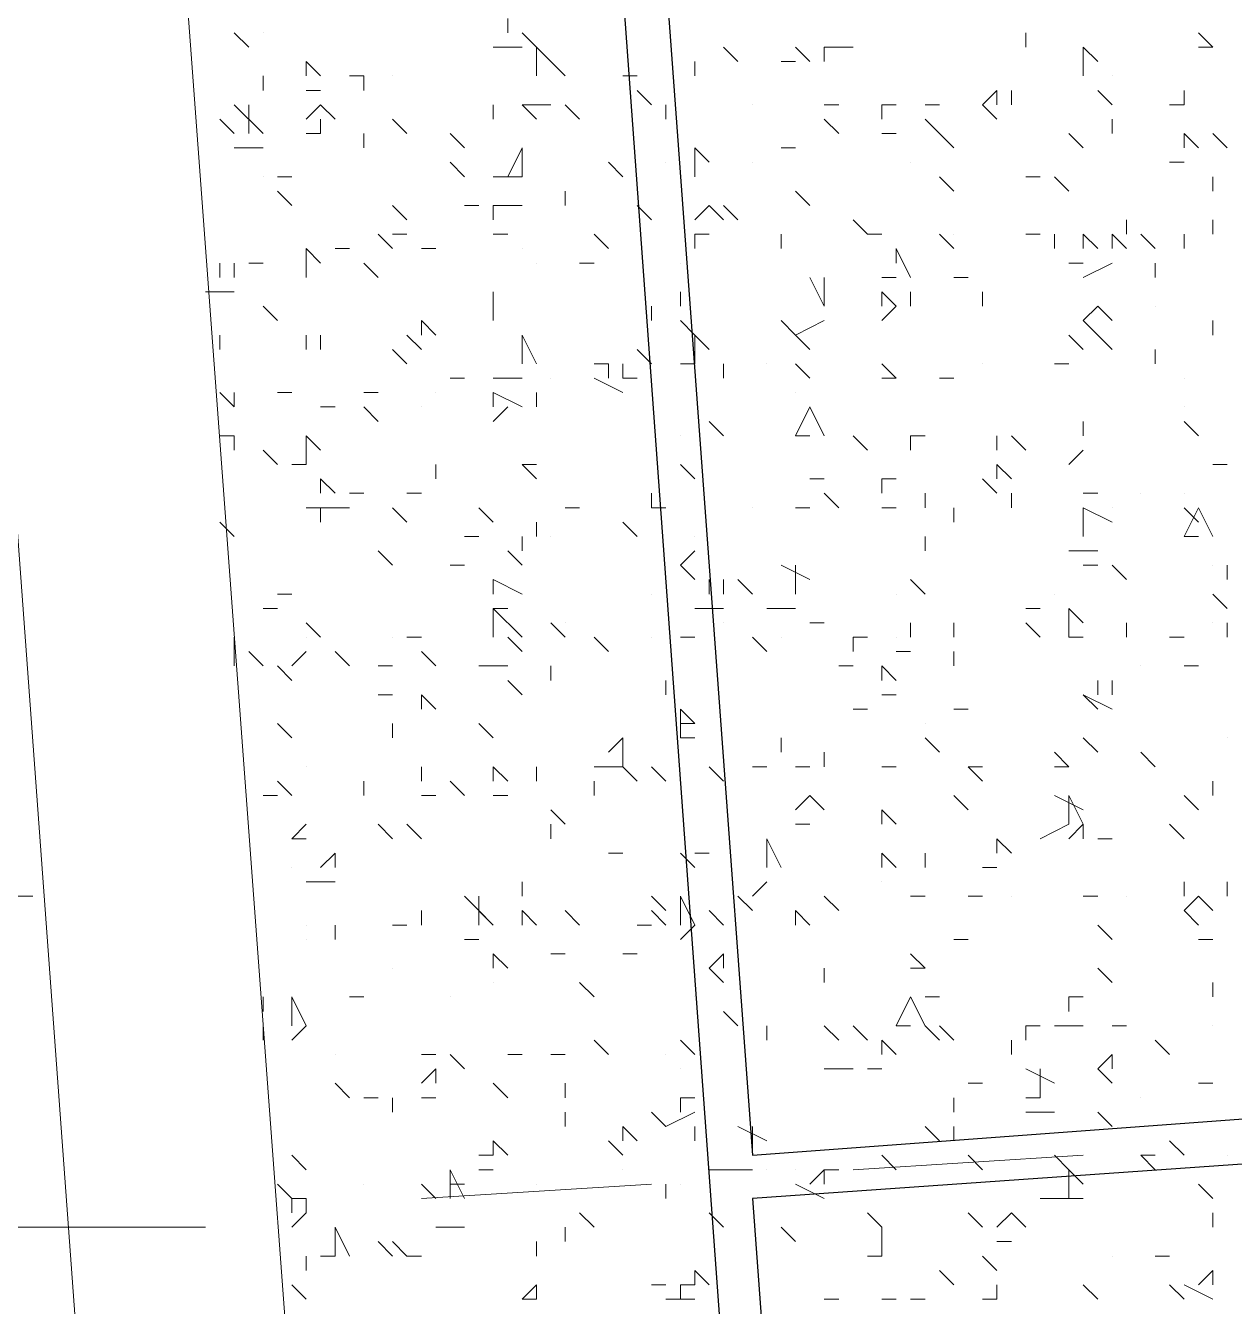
# Model space of a CAD drawing. Header units: millimetres. Extents: x 2928 to 3112, y 1220 to 1280.
# Drawn here: x 2999.6172 to 2999.8972, y 1264.389 to 1264.6856 of the extents above; entities that cross this region are included whole.
import ezdxf

# ---------------------------------------------------------------- set-up
doc = ezdxf.new("R2010")
doc.units = ezdxf.units.MM

msp = doc.modelspace()

# ---------------------------------------------------------------- linework, layer by layer
at = {"color": 7, "linetype": 'Continuous', "lineweight": 9, "true_color": 0x000007}
for points in [[(3000.55216, 1266.55398), (2999.47548, 1266.47398), (2999.77882, 1262.33726), (3000.8555, 1262.41726), (3001.93552, 1262.49726), (3001.62885, 1266.63398)], [(3000.5555, 1266.50732), (2999.52548, 1266.43065), (2999.82549, 1262.38726), (3000.85217, 1262.46392), (3001.88218, 1262.54059), (3001.58551, 1266.58065)]]:
    msp.add_lwpolyline(points, close=True, dxfattribs=at)
at = {"color": 253, "linetype": 'Continuous', "lineweight": -2, "true_color": 0x9a9a9a}
msp.add_lwpolyline([(3000.56216, 1266.40731), (2999.63548, 1266.34065), (2999.91549, 1262.49726), (3000.8455, 1262.56393), (3001.77551, 1262.63393), (3001.49218, 1266.47398)], close=True, dxfattribs=at)
for points in [[(3000.60883, 1265.78064), (3000.04549, 1265.74064), (3000.00216, 1266.35731), (2999.64548, 1266.32731), (2999.78549, 1264.42395), (3000.6855, 1264.49062)], [(3000.68883, 1264.47729), (2999.78549, 1264.41395), (2999.92549, 1262.50726), (3000.28216, 1262.53393), (3000.23883, 1263.14727), (3000.79883, 1263.18727), (3001.36218, 1263.2306), (3001.40884, 1262.61726), (3001.76551, 1262.64393), (3001.62551, 1264.55062), (3000.72217, 1264.48395)]]:
    msp.add_lwpolyline(points, dxfattribs=at)
at = {"color": 92, "linetype": 'Continuous', "lineweight": 5, "true_color": 0x00b800}
for points in [[(2999.72882, 1264.68729), (2999.72882, 1264.68396), (2999.72882, 1264.68396)], [(2999.66882, 1264.68062), (2999.66548, 1264.68396), (2999.66548, 1264.68396)], [(2999.73549, 1264.68062), (2999.73215, 1264.68396), (2999.73215, 1264.68396)], [(2999.84882, 1264.68062), (2999.84882, 1264.68396), (2999.84882, 1264.68396)], [(2999.89215, 1264.68062), (2999.88882, 1264.68396), (2999.88882, 1264.68396)], [(2999.72548, 1264.68062), (2999.73215, 1264.68062), (2999.73215, 1264.68062)], [(2999.73549, 1264.68062), (2999.74215, 1264.67396), (2999.74215, 1264.67396)], [(2999.73549, 1264.68062), (2999.73549, 1264.67396), (2999.73549, 1264.67396)], [(2999.78215, 1264.67729), (2999.77882, 1264.68062), (2999.77882, 1264.68062)], [(2999.79549, 1264.68062), (2999.79882, 1264.67729), (2999.79882, 1264.67729)], [(2999.79882, 1264.67729), (2999.79549, 1264.68062), (2999.79549, 1264.68062)], [(2999.80215, 1264.68062), (2999.80882, 1264.68062), (2999.80882, 1264.68062)], [(2999.80215, 1264.67729), (2999.80215, 1264.68062), (2999.80215, 1264.68062)], [(2999.86215, 1264.68062), (2999.86549, 1264.67729), (2999.86549, 1264.67729)], [(2999.86215, 1264.68062), (2999.86215, 1264.67396), (2999.86215, 1264.67396)], [(2999.89215, 1264.68062), (2999.88882, 1264.68062), (2999.88882, 1264.68062)], [(2999.68215, 1264.67729), (2999.68548, 1264.67396), (2999.68548, 1264.67396)], [(2999.68215, 1264.67729), (2999.68215, 1264.67396), (2999.68215, 1264.67396)], [(2999.77215, 1264.67396), (2999.77215, 1264.67729), (2999.77215, 1264.67729)], [(2999.79215, 1264.67729), (2999.79549, 1264.67729), (2999.79549, 1264.67729)], [(2999.67215, 1264.67062), (2999.67215, 1264.67396), (2999.67215, 1264.67396)], [(2999.69548, 1264.67396), (2999.69215, 1264.67396), (2999.69215, 1264.67396)], [(2999.69548, 1264.67062), (2999.69548, 1264.67396), (2999.69548, 1264.67396)], [(2999.75882, 1264.67396), (2999.75549, 1264.67396), (2999.75549, 1264.67396)], [(2999.68215, 1264.67062), (2999.68548, 1264.67062), (2999.68548, 1264.67062)], [(2999.76215, 1264.66729), (2999.75882, 1264.67062), (2999.75882, 1264.67062)], [(2999.84215, 1264.67062), (2999.83882, 1264.66729), (2999.83882, 1264.66729)], [(2999.84215, 1264.67062), (2999.84215, 1264.66729), (2999.84215, 1264.66729)], [(2999.84549, 1264.66729), (2999.84549, 1264.67062), (2999.84549, 1264.67062)], [(2999.86882, 1264.66729), (2999.86549, 1264.67062), (2999.86549, 1264.67062)], [(2999.88549, 1264.66729), (2999.88549, 1264.67062), (2999.88549, 1264.67062)], [(2999.66548, 1264.66729), (2999.67215, 1264.66062), (2999.67215, 1264.66062)], [(2999.66882, 1264.66729), (2999.66882, 1264.66062), (2999.66882, 1264.66062)], [(2999.68548, 1264.66729), (2999.68215, 1264.66396), (2999.68215, 1264.66396)], [(2999.68548, 1264.66729), (2999.68882, 1264.66396), (2999.68882, 1264.66396)], [(2999.72548, 1264.66396), (2999.72548, 1264.66729), (2999.72548, 1264.66729)], [(2999.73215, 1264.66729), (2999.73882, 1264.66729), (2999.73882, 1264.66729)], [(2999.73549, 1264.66396), (2999.73215, 1264.66729), (2999.73215, 1264.66729)], [(2999.74549, 1264.66396), (2999.74215, 1264.66729), (2999.74215, 1264.66729)], [(2999.76549, 1264.66396), (2999.76549, 1264.66729), (2999.76549, 1264.66729)], [(2999.80549, 1264.66729), (2999.80215, 1264.66729), (2999.80215, 1264.66729)], [(2999.81549, 1264.66729), (2999.81882, 1264.66729), (2999.81882, 1264.66729)], [(2999.81549, 1264.66729), (2999.81549, 1264.66396), (2999.81549, 1264.66396)], [(2999.82882, 1264.66729), (2999.82549, 1264.66729), (2999.82549, 1264.66729)], [(2999.83882, 1264.66729), (2999.84215, 1264.66396), (2999.84215, 1264.66396)], [(2999.88549, 1264.66729), (2999.88215, 1264.66729), (2999.88215, 1264.66729)], [(2999.66548, 1264.66062), (2999.66215, 1264.66396), (2999.66215, 1264.66396)], [(2999.68548, 1264.66062), (2999.68548, 1264.66396), (2999.68548, 1264.66396)], [(2999.70548, 1264.66062), (2999.70215, 1264.66396), (2999.70215, 1264.66396)], [(2999.80549, 1264.66062), (2999.80215, 1264.66396), (2999.80215, 1264.66396)], [(2999.82882, 1264.66062), (2999.82549, 1264.66396), (2999.82549, 1264.66396)], [(2999.86882, 1264.66062), (2999.86882, 1264.66396), (2999.86882, 1264.66396)], [(2999.68215, 1264.66062), (2999.68548, 1264.66062), (2999.68548, 1264.66062)], [(2999.69548, 1264.65729), (2999.69548, 1264.66062), (2999.69548, 1264.66062)], [(2999.71882, 1264.65729), (2999.71548, 1264.66062), (2999.71548, 1264.66062)], [(2999.81549, 1264.66062), (2999.81882, 1264.66062), (2999.81882, 1264.66062)], [(2999.83215, 1264.65729), (2999.82882, 1264.66062), (2999.82882, 1264.66062)], [(2999.86215, 1264.65729), (2999.85882, 1264.66062), (2999.85882, 1264.66062)], [(2999.88549, 1264.66062), (2999.88882, 1264.65729), (2999.88882, 1264.65729)], [(2999.88549, 1264.66062), (2999.88549, 1264.65729), (2999.88549, 1264.65729)], [(2999.89549, 1264.65729), (2999.89215, 1264.66062), (2999.89215, 1264.66062)], [(2999.66548, 1264.65729), (2999.67215, 1264.65729), (2999.67215, 1264.65729)], [(2999.73215, 1264.65729), (2999.72882, 1264.65062), (2999.72882, 1264.65062)], [(2999.73215, 1264.65729), (2999.73215, 1264.65062), (2999.73215, 1264.65062)], [(2999.77215, 1264.65729), (2999.77549, 1264.65396), (2999.77549, 1264.65396)], [(2999.77215, 1264.65729), (2999.77215, 1264.65062), (2999.77215, 1264.65062)], [(2999.79549, 1264.65729), (2999.79215, 1264.65729), (2999.79215, 1264.65729)], [(2999.71882, 1264.65062), (2999.71548, 1264.65396), (2999.71548, 1264.65396)], [(2999.75549, 1264.65062), (2999.75215, 1264.65396), (2999.75215, 1264.65396)], [(2999.88215, 1264.65396), (2999.88549, 1264.65396), (2999.88549, 1264.65396)], [(2999.67882, 1264.65062), (2999.67548, 1264.65062), (2999.67548, 1264.65062)], [(2999.72548, 1264.65062), (2999.73215, 1264.65062), (2999.73215, 1264.65062)], [(2999.83215, 1264.64729), (2999.82882, 1264.65062), (2999.82882, 1264.65062)], [(2999.85215, 1264.65062), (2999.84882, 1264.65062), (2999.84882, 1264.65062)], [(2999.85882, 1264.64729), (2999.85549, 1264.65062), (2999.85549, 1264.65062)], [(2999.89215, 1264.64729), (2999.89215, 1264.65062), (2999.89215, 1264.65062)], [(2999.67882, 1264.64396), (2999.67548, 1264.64729), (2999.67548, 1264.64729)], [(2999.74215, 1264.64396), (2999.74215, 1264.64729), (2999.74215, 1264.64729)], [(2999.79882, 1264.64396), (2999.79549, 1264.64729), (2999.79549, 1264.64729)], [(2999.70548, 1264.64062), (2999.70215, 1264.64396), (2999.70215, 1264.64396)], [(2999.72215, 1264.64396), (2999.71882, 1264.64396), (2999.71882, 1264.64396)], [(2999.72548, 1264.64396), (2999.73215, 1264.64396), (2999.73215, 1264.64396)], [(2999.72548, 1264.64396), (2999.72548, 1264.64062), (2999.72548, 1264.64062)], [(2999.76215, 1264.64062), (2999.75882, 1264.64396), (2999.75882, 1264.64396)], [(2999.77549, 1264.64396), (2999.77215, 1264.64062), (2999.77215, 1264.64062)], [(2999.77549, 1264.64396), (2999.77882, 1264.64062), (2999.77882, 1264.64062)], [(2999.78215, 1264.64062), (2999.77882, 1264.64396), (2999.77882, 1264.64396)], [(2999.81215, 1264.63729), (2999.80882, 1264.64062), (2999.80882, 1264.64062)], [(2999.87215, 1264.63729), (2999.87215, 1264.64062), (2999.87215, 1264.64062)], [(2999.89215, 1264.63729), (2999.89215, 1264.64062), (2999.89215, 1264.64062)], [(2999.70215, 1264.63396), (2999.69882, 1264.63729), (2999.69882, 1264.63729)], [(2999.70548, 1264.63729), (2999.70215, 1264.63729), (2999.70215, 1264.63729)], [(2999.72548, 1264.63729), (2999.72882, 1264.63729), (2999.72882, 1264.63729)], [(2999.75215, 1264.63396), (2999.74882, 1264.63729), (2999.74882, 1264.63729)], [(2999.77215, 1264.63729), (2999.77549, 1264.63729), (2999.77549, 1264.63729)], [(2999.77215, 1264.63396), (2999.77215, 1264.63729), (2999.77215, 1264.63729)], [(2999.79215, 1264.63396), (2999.79215, 1264.63729), (2999.79215, 1264.63729)], [(2999.81549, 1264.63729), (2999.81215, 1264.63729), (2999.81215, 1264.63729)], [(2999.83215, 1264.63396), (2999.82882, 1264.63729), (2999.82882, 1264.63729)], [(2999.85215, 1264.63729), (2999.84882, 1264.63729), (2999.84882, 1264.63729)], [(2999.85549, 1264.63396), (2999.85549, 1264.63729), (2999.85549, 1264.63729)], [(2999.86215, 1264.63729), (2999.86549, 1264.63396), (2999.86549, 1264.63396)], [(2999.86215, 1264.63729), (2999.86215, 1264.63396), (2999.86215, 1264.63396)], [(2999.86882, 1264.63729), (2999.87215, 1264.63396), (2999.87215, 1264.63396)], [(2999.86882, 1264.63729), (2999.86882, 1264.63396), (2999.86882, 1264.63396)], [(2999.87882, 1264.63396), (2999.87549, 1264.63729), (2999.87549, 1264.63729)], [(2999.88549, 1264.63396), (2999.88549, 1264.63729), (2999.88549, 1264.63729)], [(2999.68215, 1264.63396), (2999.68548, 1264.63062), (2999.68548, 1264.63062)], [(2999.68215, 1264.63396), (2999.68215, 1264.62729), (2999.68215, 1264.62729)], [(2999.69215, 1264.63396), (2999.68882, 1264.63396), (2999.68882, 1264.63396)], [(2999.71215, 1264.63396), (2999.70882, 1264.63396), (2999.70882, 1264.63396)], [(2999.81882, 1264.63396), (2999.82215, 1264.62729), (2999.82215, 1264.62729)], [(2999.81882, 1264.63396), (2999.81882, 1264.63062), (2999.81882, 1264.63062)], [(2999.66215, 1264.63062), (2999.66215, 1264.62729), (2999.66215, 1264.62729)], [(2999.66548, 1264.63062), (2999.66548, 1264.62729), (2999.66548, 1264.62729)], [(2999.67215, 1264.63062), (2999.66882, 1264.63062), (2999.66882, 1264.63062)], [(2999.69882, 1264.62729), (2999.69548, 1264.63062), (2999.69548, 1264.63062)], [(2999.74882, 1264.63062), (2999.74549, 1264.63062), (2999.74549, 1264.63062)], [(2999.85882, 1264.63062), (2999.86215, 1264.63062), (2999.86215, 1264.63062)], [(2999.86215, 1264.62729), (2999.86882, 1264.63062), (2999.86882, 1264.63062)], [(2999.87882, 1264.62729), (2999.87882, 1264.63062), (2999.87882, 1264.63062)], [(2999.79882, 1264.62729), (2999.80215, 1264.62062), (2999.80215, 1264.62062)], [(2999.80215, 1264.62729), (2999.80215, 1264.62062), (2999.80215, 1264.62062)], [(2999.81549, 1264.62729), (2999.81882, 1264.62729), (2999.81882, 1264.62729)], [(2999.83549, 1264.62729), (2999.83215, 1264.62729), (2999.83215, 1264.62729)], [(2999.65882, 1264.62395), (2999.66548, 1264.62395), (2999.66548, 1264.62395)], [(2999.72548, 1264.62062), (2999.72548, 1264.62395), (2999.72548, 1264.62395)], [(2999.76882, 1264.62062), (2999.76882, 1264.62395), (2999.76882, 1264.62395)], [(2999.80215, 1264.62062), (2999.80215, 1264.62395), (2999.80215, 1264.62395)], [(2999.81549, 1264.62395), (2999.81882, 1264.62062), (2999.81882, 1264.62062)], [(2999.81549, 1264.62395), (2999.81549, 1264.62062), (2999.81549, 1264.62062)], [(2999.82215, 1264.62062), (2999.82215, 1264.62395), (2999.82215, 1264.62395)], [(2999.83882, 1264.62062), (2999.83882, 1264.62395), (2999.83882, 1264.62395)], [(2999.67548, 1264.61729), (2999.67215, 1264.62062), (2999.67215, 1264.62062)], [(2999.72548, 1264.61729), (2999.72548, 1264.62062), (2999.72548, 1264.62062)], [(2999.76215, 1264.61729), (2999.76215, 1264.62062), (2999.76215, 1264.62062)], [(2999.81549, 1264.61729), (2999.81882, 1264.62062), (2999.81882, 1264.62062)], [(2999.86549, 1264.62062), (2999.86215, 1264.61729), (2999.86215, 1264.61729)], [(2999.86549, 1264.62062), (2999.86882, 1264.61729), (2999.86882, 1264.61729)], [(2999.70882, 1264.61729), (2999.71215, 1264.61395), (2999.71215, 1264.61395)], [(2999.70882, 1264.61729), (2999.70882, 1264.61395), (2999.70882, 1264.61395)], [(2999.77215, 1264.61395), (2999.76882, 1264.61729), (2999.76882, 1264.61729)], [(2999.79549, 1264.61395), (2999.79215, 1264.61729), (2999.79215, 1264.61729)], [(2999.79549, 1264.61395), (2999.80215, 1264.61729), (2999.80215, 1264.61729)], [(2999.86215, 1264.61729), (2999.86549, 1264.61395), (2999.86549, 1264.61395)], [(2999.89215, 1264.61395), (2999.89215, 1264.61729), (2999.89215, 1264.61729)], [(2999.66215, 1264.61062), (2999.66215, 1264.61395), (2999.66215, 1264.61395)], [(2999.68215, 1264.61062), (2999.68215, 1264.61395), (2999.68215, 1264.61395)], [(2999.68548, 1264.61062), (2999.68548, 1264.61395), (2999.68548, 1264.61395)], [(2999.70548, 1264.61395), (2999.70882, 1264.61062), (2999.70882, 1264.61062)], [(2999.73215, 1264.61395), (2999.73549, 1264.60729), (2999.73549, 1264.60729)], [(2999.73215, 1264.61395), (2999.73215, 1264.60729), (2999.73215, 1264.60729)], [(2999.77215, 1264.61395), (2999.77549, 1264.61062), (2999.77549, 1264.61062)], [(2999.77215, 1264.61395), (2999.77215, 1264.60729), (2999.77215, 1264.60729)], [(2999.79882, 1264.61062), (2999.79549, 1264.61395), (2999.79549, 1264.61395)], [(2999.86215, 1264.61062), (2999.85882, 1264.61395), (2999.85882, 1264.61395)], [(2999.86882, 1264.61062), (2999.86549, 1264.61395), (2999.86549, 1264.61395)], [(2999.70548, 1264.60729), (2999.70215, 1264.61062), (2999.70215, 1264.61062)], [(2999.76215, 1264.60729), (2999.75882, 1264.61062), (2999.75882, 1264.61062)], [(2999.87882, 1264.60729), (2999.87882, 1264.61062), (2999.87882, 1264.61062)], [(2999.75215, 1264.60729), (2999.74882, 1264.60729), (2999.74882, 1264.60729)], [(2999.75215, 1264.60729), (2999.75215, 1264.60395), (2999.75215, 1264.60395)], [(2999.75549, 1264.60729), (2999.75549, 1264.60395), (2999.75549, 1264.60395)], [(2999.76882, 1264.60729), (2999.77215, 1264.60729), (2999.77215, 1264.60729)], [(2999.77882, 1264.60395), (2999.77882, 1264.60729), (2999.77882, 1264.60729)], [(2999.79882, 1264.60395), (2999.79549, 1264.60729), (2999.79549, 1264.60729)], [(2999.81882, 1264.60395), (2999.81549, 1264.60729), (2999.81549, 1264.60729)], [(2999.85882, 1264.60729), (2999.85549, 1264.60729), (2999.85549, 1264.60729)], [(2999.71882, 1264.60395), (2999.71548, 1264.60395), (2999.71548, 1264.60395)], [(2999.72548, 1264.60395), (2999.73215, 1264.60395), (2999.73215, 1264.60395)], [(2999.74882, 1264.60395), (2999.75549, 1264.60062), (2999.75549, 1264.60062)], [(2999.75882, 1264.60395), (2999.75549, 1264.60395), (2999.75549, 1264.60395)], [(2999.81882, 1264.60395), (2999.81549, 1264.60395), (2999.81549, 1264.60395)], [(2999.83215, 1264.60395), (2999.82882, 1264.60395), (2999.82882, 1264.60395)], [(2999.66215, 1264.60062), (2999.66548, 1264.59729), (2999.66548, 1264.59729)], [(2999.66548, 1264.60062), (2999.66548, 1264.59729), (2999.66548, 1264.59729)], [(2999.67882, 1264.60062), (2999.67548, 1264.60062), (2999.67548, 1264.60062)], [(2999.69882, 1264.60062), (2999.69548, 1264.60062), (2999.69548, 1264.60062)], [(2999.72548, 1264.60062), (2999.73215, 1264.59729), (2999.73215, 1264.59729)], [(2999.72548, 1264.60062), (2999.72548, 1264.59729), (2999.72548, 1264.59729)], [(2999.73549, 1264.59729), (2999.73549, 1264.60062), (2999.73549, 1264.60062)], [(2999.68882, 1264.59729), (2999.68548, 1264.59729), (2999.68548, 1264.59729)], [(2999.69882, 1264.59395), (2999.69548, 1264.59729), (2999.69548, 1264.59729)], [(2999.72548, 1264.59395), (2999.72882, 1264.59729), (2999.72882, 1264.59729)], [(2999.79882, 1264.59729), (2999.79549, 1264.59062), (2999.79549, 1264.59062)], [(2999.79882, 1264.59729), (2999.80215, 1264.59062), (2999.80215, 1264.59062)], [(2999.77882, 1264.59062), (2999.77549, 1264.59395), (2999.77549, 1264.59395)], [(2999.86215, 1264.59062), (2999.86215, 1264.59395), (2999.86215, 1264.59395)], [(2999.88882, 1264.59062), (2999.88549, 1264.59395), (2999.88549, 1264.59395)], [(2999.66215, 1264.59062), (2999.66548, 1264.59062), (2999.66548, 1264.59062)], [(2999.66548, 1264.58729), (2999.66548, 1264.59062), (2999.66548, 1264.59062)], [(2999.68215, 1264.59062), (2999.68548, 1264.58729), (2999.68548, 1264.58729)], [(2999.68215, 1264.59062), (2999.68215, 1264.58395), (2999.68215, 1264.58395)], [(2999.79549, 1264.59062), (2999.79882, 1264.59062), (2999.79882, 1264.59062)], [(2999.81215, 1264.58729), (2999.80882, 1264.59062), (2999.80882, 1264.59062)], [(2999.82215, 1264.58729), (2999.82215, 1264.59062), (2999.82215, 1264.59062)], [(2999.82549, 1264.59062), (2999.82215, 1264.59062), (2999.82215, 1264.59062)], [(2999.84215, 1264.58729), (2999.84215, 1264.59062), (2999.84215, 1264.59062)], [(2999.84882, 1264.58729), (2999.84549, 1264.59062), (2999.84549, 1264.59062)], [(2999.67548, 1264.58395), (2999.67215, 1264.58729), (2999.67215, 1264.58729)], [(2999.85882, 1264.58395), (2999.86215, 1264.58729), (2999.86215, 1264.58729)], [(2999.67882, 1264.58395), (2999.68215, 1264.58395), (2999.68215, 1264.58395)], [(2999.71215, 1264.58062), (2999.71215, 1264.58395), (2999.71215, 1264.58395)], [(2999.73549, 1264.58395), (2999.73215, 1264.58395), (2999.73215, 1264.58395)], [(2999.73549, 1264.58062), (2999.73215, 1264.58395), (2999.73215, 1264.58395)], [(2999.77215, 1264.58062), (2999.76882, 1264.58395), (2999.76882, 1264.58395)], [(2999.84215, 1264.58395), (2999.84549, 1264.58062), (2999.84549, 1264.58062)], [(2999.84215, 1264.58395), (2999.84215, 1264.58062), (2999.84215, 1264.58062)], [(2999.89549, 1264.58395), (2999.89215, 1264.58395), (2999.89215, 1264.58395)], [(2999.68548, 1264.58062), (2999.68882, 1264.57729), (2999.68882, 1264.57729)], [(2999.68548, 1264.58062), (2999.68548, 1264.57729), (2999.68548, 1264.57729)], [(2999.80215, 1264.58062), (2999.79882, 1264.58062), (2999.79882, 1264.58062)], [(2999.80215, 1264.58062), (2999.79882, 1264.58062), (2999.79882, 1264.58062)], [(2999.81549, 1264.58062), (2999.81882, 1264.58062), (2999.81882, 1264.58062)], [(2999.81549, 1264.58062), (2999.81549, 1264.57729), (2999.81549, 1264.57729)], [(2999.83882, 1264.58062), (2999.84215, 1264.57729), (2999.84215, 1264.57729)], [(2999.69548, 1264.57729), (2999.69215, 1264.57729), (2999.69215, 1264.57729)], [(2999.70882, 1264.57729), (2999.70548, 1264.57729), (2999.70548, 1264.57729)], [(2999.76215, 1264.57395), (2999.76215, 1264.57729), (2999.76215, 1264.57729)], [(2999.80549, 1264.57395), (2999.80215, 1264.57729), (2999.80215, 1264.57729)], [(2999.82549, 1264.57395), (2999.82549, 1264.57729), (2999.82549, 1264.57729)], [(2999.84549, 1264.57395), (2999.84549, 1264.57729), (2999.84549, 1264.57729)], [(2999.86549, 1264.57729), (2999.86215, 1264.57729), (2999.86215, 1264.57729)], [(2999.68215, 1264.57395), (2999.68882, 1264.57395), (2999.68882, 1264.57395)], [(2999.68548, 1264.57062), (2999.68548, 1264.57395), (2999.68548, 1264.57395)], [(2999.69215, 1264.57395), (2999.68882, 1264.57395), (2999.68882, 1264.57395)], [(2999.70548, 1264.57062), (2999.70215, 1264.57395), (2999.70215, 1264.57395)], [(2999.72548, 1264.57062), (2999.72215, 1264.57395), (2999.72215, 1264.57395)], [(2999.74549, 1264.57395), (2999.74215, 1264.57395), (2999.74215, 1264.57395)], [(2999.76549, 1264.57395), (2999.76215, 1264.57395), (2999.76215, 1264.57395)], [(2999.79882, 1264.57395), (2999.79549, 1264.57395), (2999.79549, 1264.57395)], [(2999.81549, 1264.57395), (2999.81882, 1264.57395), (2999.81882, 1264.57395)], [(2999.83215, 1264.57062), (2999.83215, 1264.57395), (2999.83215, 1264.57395)], [(2999.86215, 1264.57395), (2999.86882, 1264.57062), (2999.86882, 1264.57062)], [(2999.86215, 1264.57395), (2999.86215, 1264.56729), (2999.86215, 1264.56729)], [(2999.88882, 1264.57395), (2999.88549, 1264.56729), (2999.88549, 1264.56729)], [(2999.88882, 1264.57062), (2999.88549, 1264.57395), (2999.88549, 1264.57395)], [(2999.88882, 1264.57395), (2999.89215, 1264.56729), (2999.89215, 1264.56729)], [(2999.66548, 1264.56729), (2999.66215, 1264.57062), (2999.66215, 1264.57062)], [(2999.73549, 1264.56729), (2999.73549, 1264.57062), (2999.73549, 1264.57062)], [(2999.75882, 1264.56729), (2999.75549, 1264.57062), (2999.75549, 1264.57062)], [(2999.72215, 1264.56729), (2999.71882, 1264.56729), (2999.71882, 1264.56729)], [(2999.73215, 1264.56729), (2999.73215, 1264.56395), (2999.73215, 1264.56395)], [(2999.82549, 1264.56395), (2999.82549, 1264.56729), (2999.82549, 1264.56729)], [(2999.88549, 1264.56729), (2999.88882, 1264.56729), (2999.88882, 1264.56729)], [(2999.70215, 1264.56062), (2999.69882, 1264.56395), (2999.69882, 1264.56395)], [(2999.72882, 1264.56395), (2999.73215, 1264.56062), (2999.73215, 1264.56062)], [(2999.76882, 1264.56062), (2999.77215, 1264.56395), (2999.77215, 1264.56395)], [(2999.85882, 1264.56395), (2999.86549, 1264.56395), (2999.86549, 1264.56395)], [(2999.71882, 1264.56062), (2999.71548, 1264.56062), (2999.71548, 1264.56062)], [(2999.77215, 1264.55729), (2999.76882, 1264.56062), (2999.76882, 1264.56062)], [(2999.79215, 1264.56062), (2999.79882, 1264.55729), (2999.79882, 1264.55729)], [(2999.79549, 1264.56062), (2999.79549, 1264.55395), (2999.79549, 1264.55395)], [(2999.86549, 1264.56062), (2999.86215, 1264.56062), (2999.86215, 1264.56062)], [(2999.87215, 1264.55729), (2999.86882, 1264.56062), (2999.86882, 1264.56062)], [(2999.89549, 1264.55729), (2999.89549, 1264.56062), (2999.89549, 1264.56062)], [(2999.72548, 1264.55729), (2999.73215, 1264.55395), (2999.73215, 1264.55395)], [(2999.72548, 1264.55729), (2999.72548, 1264.55395), (2999.72548, 1264.55395)], [(2999.77549, 1264.55729), (2999.77549, 1264.55395), (2999.77549, 1264.55395)], [(2999.77882, 1264.55729), (2999.77882, 1264.55395), (2999.77882, 1264.55395)], [(2999.78549, 1264.55395), (2999.78215, 1264.55729), (2999.78215, 1264.55729)], [(2999.82549, 1264.55395), (2999.82215, 1264.55729), (2999.82215, 1264.55729)], [(2999.67882, 1264.55395), (2999.67548, 1264.55395), (2999.67548, 1264.55395)], [(2999.89549, 1264.55062), (2999.89215, 1264.55395), (2999.89215, 1264.55395)], [(2999.67548, 1264.55062), (2999.67215, 1264.55062), (2999.67215, 1264.55062)], [(2999.72548, 1264.55062), (2999.72882, 1264.55062), (2999.72882, 1264.55062)], [(2999.72548, 1264.55062), (2999.73215, 1264.54395), (2999.73215, 1264.54395)], [(2999.72548, 1264.55062), (2999.72548, 1264.54395), (2999.72548, 1264.54395)], [(2999.77215, 1264.55062), (2999.77882, 1264.55062), (2999.77882, 1264.55062)], [(2999.78882, 1264.55062), (2999.79549, 1264.55062), (2999.79549, 1264.55062)], [(2999.85215, 1264.55062), (2999.84882, 1264.55062), (2999.84882, 1264.55062)], [(2999.85882, 1264.55062), (2999.86215, 1264.54729), (2999.86215, 1264.54729)], [(2999.85882, 1264.55062), (2999.85882, 1264.54395), (2999.85882, 1264.54395)], [(2999.68215, 1264.54729), (2999.68548, 1264.54395), (2999.68548, 1264.54395)], [(2999.74215, 1264.54395), (2999.73882, 1264.54729), (2999.73882, 1264.54729)], [(2999.80215, 1264.54729), (2999.79882, 1264.54729), (2999.79882, 1264.54729)], [(2999.82215, 1264.54729), (2999.82215, 1264.54395), (2999.82215, 1264.54395)], [(2999.83215, 1264.54395), (2999.83215, 1264.54729), (2999.83215, 1264.54729)], [(2999.85215, 1264.54395), (2999.84882, 1264.54729), (2999.84882, 1264.54729)], [(2999.87215, 1264.54395), (2999.87215, 1264.54729), (2999.87215, 1264.54729)], [(2999.89549, 1264.54395), (2999.89549, 1264.54729), (2999.89549, 1264.54729)], [(2999.66548, 1264.54395), (2999.66548, 1264.53729), (2999.66548, 1264.53729)], [(2999.66548, 1264.54062), (2999.66548, 1264.54395), (2999.66548, 1264.54395)], [(2999.70882, 1264.54395), (2999.70548, 1264.54395), (2999.70548, 1264.54395)], [(2999.73215, 1264.54062), (2999.72882, 1264.54395), (2999.72882, 1264.54395)], [(2999.75215, 1264.54062), (2999.74882, 1264.54395), (2999.74882, 1264.54395)], [(2999.77215, 1264.54395), (2999.76882, 1264.54395), (2999.76882, 1264.54395)], [(2999.78882, 1264.54062), (2999.78549, 1264.54395), (2999.78549, 1264.54395)], [(2999.81215, 1264.54395), (2999.80882, 1264.54395), (2999.80882, 1264.54395)], [(2999.80882, 1264.54062), (2999.80882, 1264.54395), (2999.80882, 1264.54395)], [(2999.85882, 1264.54395), (2999.86215, 1264.54395), (2999.86215, 1264.54395)], [(2999.88549, 1264.54395), (2999.88215, 1264.54395), (2999.88215, 1264.54395)], [(2999.67215, 1264.53729), (2999.66882, 1264.54062), (2999.66882, 1264.54062)], [(2999.67882, 1264.53729), (2999.68215, 1264.54062), (2999.68215, 1264.54062)], [(2999.69215, 1264.53729), (2999.68882, 1264.54062), (2999.68882, 1264.54062)], [(2999.71215, 1264.53729), (2999.70882, 1264.54062), (2999.70882, 1264.54062)], [(2999.81882, 1264.54062), (2999.82215, 1264.54062), (2999.82215, 1264.54062)], [(2999.83215, 1264.53729), (2999.83215, 1264.54062), (2999.83215, 1264.54062)], [(2999.67882, 1264.53395), (2999.67548, 1264.53729), (2999.67548, 1264.53729)], [(2999.70215, 1264.53729), (2999.69882, 1264.53729), (2999.69882, 1264.53729)], [(2999.72215, 1264.53729), (2999.72882, 1264.53729), (2999.72882, 1264.53729)], [(2999.73882, 1264.53395), (2999.73882, 1264.53729), (2999.73882, 1264.53729)], [(2999.80882, 1264.53729), (2999.80549, 1264.53729), (2999.80549, 1264.53729)], [(2999.81549, 1264.53729), (2999.81882, 1264.53395), (2999.81882, 1264.53395)], [(2999.81549, 1264.53729), (2999.81549, 1264.53395), (2999.81549, 1264.53395)], [(2999.88882, 1264.53729), (2999.88549, 1264.53729), (2999.88549, 1264.53729)], [(2999.73215, 1264.53062), (2999.72882, 1264.53395), (2999.72882, 1264.53395)], [(2999.76549, 1264.53062), (2999.76549, 1264.53395), (2999.76549, 1264.53395)], [(2999.86549, 1264.53395), (2999.86549, 1264.53062), (2999.86549, 1264.53062)], [(2999.86882, 1264.53395), (2999.86882, 1264.53062), (2999.86882, 1264.53062)], [(2999.70215, 1264.53062), (2999.69882, 1264.53062), (2999.69882, 1264.53062)], [(2999.70882, 1264.53062), (2999.71215, 1264.52729), (2999.71215, 1264.52729)], [(2999.70882, 1264.53062), (2999.70882, 1264.52729), (2999.70882, 1264.52729)], [(2999.81549, 1264.53062), (2999.81882, 1264.53062), (2999.81882, 1264.53062)], [(2999.86215, 1264.53062), (2999.86882, 1264.52729), (2999.86882, 1264.52729)], [(2999.86549, 1264.52729), (2999.86215, 1264.53062), (2999.86215, 1264.53062)], [(2999.76882, 1264.52729), (2999.77215, 1264.52395), (2999.77215, 1264.52395)], [(2999.76882, 1264.52729), (2999.76882, 1264.52062), (2999.76882, 1264.52062)], [(2999.81215, 1264.52729), (2999.80882, 1264.52729), (2999.80882, 1264.52729)], [(2999.83549, 1264.52729), (2999.83215, 1264.52729), (2999.83215, 1264.52729)], [(2999.67882, 1264.52062), (2999.67548, 1264.52395), (2999.67548, 1264.52395)], [(2999.70215, 1264.52062), (2999.70215, 1264.52395), (2999.70215, 1264.52395)], [(2999.72548, 1264.52062), (2999.72215, 1264.52395), (2999.72215, 1264.52395)], [(2999.77215, 1264.52395), (2999.76882, 1264.52395), (2999.76882, 1264.52395)], [(2999.75549, 1264.52062), (2999.75215, 1264.51729), (2999.75215, 1264.51729)], [(2999.75549, 1264.52062), (2999.75549, 1264.51395), (2999.75549, 1264.51395)], [(2999.76882, 1264.52062), (2999.77215, 1264.52062), (2999.77215, 1264.52062)], [(2999.79215, 1264.51729), (2999.79215, 1264.52062), (2999.79215, 1264.52062)], [(2999.82882, 1264.51729), (2999.82549, 1264.52062), (2999.82549, 1264.52062)], [(2999.86549, 1264.51729), (2999.86215, 1264.52062), (2999.86215, 1264.52062)], [(2999.80215, 1264.51395), (2999.80215, 1264.51729), (2999.80215, 1264.51729)], [(2999.85882, 1264.51395), (2999.85549, 1264.51729), (2999.85549, 1264.51729)], [(2999.87882, 1264.51395), (2999.87549, 1264.51729), (2999.87549, 1264.51729)], [(2999.70882, 1264.51062), (2999.70882, 1264.51395), (2999.70882, 1264.51395)], [(2999.72548, 1264.51395), (2999.72882, 1264.51062), (2999.72882, 1264.51062)], [(2999.72548, 1264.51395), (2999.72548, 1264.51062), (2999.72548, 1264.51062)], [(2999.73549, 1264.51062), (2999.73549, 1264.51395), (2999.73549, 1264.51395)], [(2999.75215, 1264.51395), (2999.74882, 1264.51395), (2999.74882, 1264.51395)], [(2999.75215, 1264.51395), (2999.75549, 1264.51395), (2999.75549, 1264.51395)], [(2999.75882, 1264.51062), (2999.75549, 1264.51395), (2999.75549, 1264.51395)], [(2999.76549, 1264.51062), (2999.76215, 1264.51395), (2999.76215, 1264.51395)], [(2999.77882, 1264.51062), (2999.77549, 1264.51395), (2999.77549, 1264.51395)], [(2999.78882, 1264.51395), (2999.78549, 1264.51395), (2999.78549, 1264.51395)], [(2999.79882, 1264.51395), (2999.79549, 1264.51395), (2999.79549, 1264.51395)], [(2999.81882, 1264.51395), (2999.81549, 1264.51395), (2999.81549, 1264.51395)], [(2999.83882, 1264.51395), (2999.83549, 1264.51395), (2999.83549, 1264.51395)], [(2999.83882, 1264.51062), (2999.83549, 1264.51395), (2999.83549, 1264.51395)], [(2999.85882, 1264.51395), (2999.85549, 1264.51395), (2999.85549, 1264.51395)], [(2999.67882, 1264.50729), (2999.67548, 1264.51062), (2999.67548, 1264.51062)], [(2999.69548, 1264.50729), (2999.69548, 1264.51062), (2999.69548, 1264.51062)], [(2999.71882, 1264.50729), (2999.71548, 1264.51062), (2999.71548, 1264.51062)], [(2999.74882, 1264.50729), (2999.74882, 1264.51062), (2999.74882, 1264.51062)], [(2999.89215, 1264.50729), (2999.89215, 1264.51062), (2999.89215, 1264.51062)], [(2999.67548, 1264.50729), (2999.67215, 1264.50729), (2999.67215, 1264.50729)], [(2999.71215, 1264.50729), (2999.70882, 1264.50729), (2999.70882, 1264.50729)], [(2999.72548, 1264.50729), (2999.72882, 1264.50729), (2999.72882, 1264.50729)], [(2999.72882, 1264.50729), (2999.72548, 1264.50729), (2999.72548, 1264.50729)], [(2999.79882, 1264.50729), (2999.79549, 1264.50395), (2999.79549, 1264.50395)], [(2999.79882, 1264.50729), (2999.80215, 1264.50395), (2999.80215, 1264.50395)], [(2999.83549, 1264.50395), (2999.83215, 1264.50729), (2999.83215, 1264.50729)], [(2999.85549, 1264.50729), (2999.86215, 1264.50395), (2999.86215, 1264.50395)], [(2999.85882, 1264.50729), (2999.86215, 1264.50062), (2999.86215, 1264.50062)], [(2999.85882, 1264.50729), (2999.85882, 1264.50395), (2999.85882, 1264.50395)], [(2999.88882, 1264.50395), (2999.88549, 1264.50729), (2999.88549, 1264.50729)], [(2999.74215, 1264.50062), (2999.73882, 1264.50395), (2999.73882, 1264.50395)], [(2999.81882, 1264.50062), (2999.81549, 1264.50395), (2999.81549, 1264.50395)], [(2999.81549, 1264.50062), (2999.81549, 1264.50395), (2999.81549, 1264.50395)], [(2999.85882, 1264.50395), (2999.85882, 1264.50062), (2999.85882, 1264.50062)], [(2999.68215, 1264.50062), (2999.67882, 1264.49729), (2999.67882, 1264.49729)], [(2999.70215, 1264.49729), (2999.69882, 1264.50062), (2999.69882, 1264.50062)], [(2999.70882, 1264.49729), (2999.70548, 1264.50062), (2999.70548, 1264.50062)], [(2999.73882, 1264.49729), (2999.73882, 1264.50062), (2999.73882, 1264.50062)], [(2999.79549, 1264.50062), (2999.79882, 1264.50062), (2999.79882, 1264.50062)], [(2999.85215, 1264.49729), (2999.85882, 1264.50062), (2999.85882, 1264.50062)], [(2999.85882, 1264.49729), (2999.86215, 1264.50062), (2999.86215, 1264.50062)], [(2999.86215, 1264.49729), (2999.86215, 1264.50062), (2999.86215, 1264.50062)], [(2999.88549, 1264.49729), (2999.88215, 1264.50062), (2999.88215, 1264.50062)], [(2999.67882, 1264.49729), (2999.68215, 1264.49729), (2999.68215, 1264.49729)], [(2999.78882, 1264.49729), (2999.79215, 1264.49062), (2999.79215, 1264.49062)], [(2999.78882, 1264.49729), (2999.78882, 1264.49062), (2999.78882, 1264.49062)], [(2999.84215, 1264.49729), (2999.84549, 1264.49395), (2999.84549, 1264.49395)], [(2999.84215, 1264.49729), (2999.84215, 1264.49395), (2999.84215, 1264.49395)], [(2999.86882, 1264.49729), (2999.86549, 1264.49729), (2999.86549, 1264.49729)], [(2999.68882, 1264.49395), (2999.68548, 1264.49062), (2999.68548, 1264.49062)], [(2999.68882, 1264.49395), (2999.68882, 1264.49062), (2999.68882, 1264.49062)], [(2999.75549, 1264.49395), (2999.75215, 1264.49395), (2999.75215, 1264.49395)], [(2999.77215, 1264.49062), (2999.76882, 1264.49395), (2999.76882, 1264.49395)], [(2999.77549, 1264.49395), (2999.77215, 1264.49395), (2999.77215, 1264.49395)], [(2999.81549, 1264.49395), (2999.81882, 1264.49062), (2999.81882, 1264.49062)], [(2999.81549, 1264.49395), (2999.81549, 1264.49062), (2999.81549, 1264.49062)], [(2999.82549, 1264.49062), (2999.82549, 1264.49395), (2999.82549, 1264.49395)], [(2999.84215, 1264.49062), (2999.83882, 1264.49062), (2999.83882, 1264.49062)], [(2999.68215, 1264.48729), (2999.68882, 1264.48729), (2999.68882, 1264.48729)], [(2999.73215, 1264.48395), (2999.73215, 1264.48729), (2999.73215, 1264.48729)], [(2999.78549, 1264.48395), (2999.78882, 1264.48729), (2999.78882, 1264.48729)], [(2999.88549, 1264.48395), (2999.88549, 1264.48729), (2999.88549, 1264.48729)], [(2999.89549, 1264.48395), (2999.89549, 1264.48729), (2999.89549, 1264.48729)], [(2999.71882, 1264.48395), (2999.72548, 1264.47729), (2999.72548, 1264.47729)], [(2999.72215, 1264.48395), (2999.72215, 1264.47729), (2999.72215, 1264.47729)], [(2999.76549, 1264.48062), (2999.76215, 1264.48395), (2999.76215, 1264.48395)], [(2999.76882, 1264.48395), (2999.77215, 1264.47729), (2999.77215, 1264.47729)], [(2999.76882, 1264.48395), (2999.76882, 1264.47729), (2999.76882, 1264.47729)], [(2999.78549, 1264.48062), (2999.78215, 1264.48395), (2999.78215, 1264.48395)], [(2999.80549, 1264.48062), (2999.80215, 1264.48395), (2999.80215, 1264.48395)], [(2999.82549, 1264.48395), (2999.82215, 1264.48395), (2999.82215, 1264.48395)], [(2999.83882, 1264.48395), (2999.83549, 1264.48395), (2999.83549, 1264.48395)], [(2999.86549, 1264.48395), (2999.86215, 1264.48395), (2999.86215, 1264.48395)], [(2999.88882, 1264.48395), (2999.88549, 1264.48062), (2999.88549, 1264.48062)], [(2999.88882, 1264.48395), (2999.89215, 1264.48062), (2999.89215, 1264.48062)], [(2999.70882, 1264.47729), (2999.70882, 1264.48062), (2999.70882, 1264.48062)], [(2999.72548, 1264.47729), (2999.72215, 1264.48062), (2999.72215, 1264.48062)], [(2999.73215, 1264.48062), (2999.73549, 1264.47729), (2999.73549, 1264.47729)], [(2999.73215, 1264.48062), (2999.73215, 1264.47729), (2999.73215, 1264.47729)], [(2999.74549, 1264.47729), (2999.74215, 1264.48062), (2999.74215, 1264.48062)], [(2999.76549, 1264.47729), (2999.76215, 1264.48062), (2999.76215, 1264.48062)], [(2999.77882, 1264.47729), (2999.77549, 1264.48062), (2999.77549, 1264.48062)], [(2999.79882, 1264.47729), (2999.79549, 1264.48062), (2999.79549, 1264.48062)], [(2999.79549, 1264.47729), (2999.79549, 1264.48062), (2999.79549, 1264.48062)], [(2999.88549, 1264.48062), (2999.88882, 1264.47729), (2999.88882, 1264.47729)], [(2999.68882, 1264.47395), (2999.68882, 1264.47729), (2999.68882, 1264.47729)], [(2999.70548, 1264.47729), (2999.70215, 1264.47729), (2999.70215, 1264.47729)], [(2999.76215, 1264.47729), (2999.75882, 1264.47729), (2999.75882, 1264.47729)], [(2999.76882, 1264.47395), (2999.77215, 1264.47729), (2999.77215, 1264.47729)], [(2999.86882, 1264.47395), (2999.86549, 1264.47729), (2999.86549, 1264.47729)], [(2999.71882, 1264.47395), (2999.72215, 1264.47395), (2999.72215, 1264.47395)], [(2999.83549, 1264.47395), (2999.83215, 1264.47395), (2999.83215, 1264.47395)], [(2999.89215, 1264.47395), (2999.88882, 1264.47395), (2999.88882, 1264.47395)], [(2999.72548, 1264.47062), (2999.72882, 1264.46729), (2999.72882, 1264.46729)], [(2999.72548, 1264.47062), (2999.72548, 1264.46729), (2999.72548, 1264.46729)], [(2999.74215, 1264.47062), (2999.73882, 1264.47062), (2999.73882, 1264.47062)], [(2999.75882, 1264.47062), (2999.75549, 1264.47062), (2999.75549, 1264.47062)], [(2999.77882, 1264.47062), (2999.77549, 1264.46729), (2999.77549, 1264.46729)], [(2999.77882, 1264.47062), (2999.77882, 1264.46729), (2999.77882, 1264.46729)], [(2999.82549, 1264.46729), (2999.82215, 1264.47062), (2999.82215, 1264.47062)], [(2999.77549, 1264.46729), (2999.77882, 1264.46395), (2999.77882, 1264.46395)], [(2999.80215, 1264.46395), (2999.80215, 1264.46729), (2999.80215, 1264.46729)], [(2999.82549, 1264.46729), (2999.82215, 1264.46729), (2999.82215, 1264.46729)], [(2999.86882, 1264.46395), (2999.86549, 1264.46729), (2999.86549, 1264.46729)], [(2999.74882, 1264.46062), (2999.74549, 1264.46395), (2999.74549, 1264.46395)], [(2999.89215, 1264.46062), (2999.89215, 1264.46395), (2999.89215, 1264.46395)], [(2999.67215, 1264.45729), (2999.67215, 1264.46062), (2999.67215, 1264.46062)], [(2999.67882, 1264.46062), (2999.68215, 1264.45395), (2999.68215, 1264.45395)], [(2999.67882, 1264.46062), (2999.67882, 1264.45395), (2999.67882, 1264.45395)], [(2999.67882, 1264.45729), (2999.67882, 1264.46062), (2999.67882, 1264.46062)], [(2999.69548, 1264.46062), (2999.69215, 1264.46062), (2999.69215, 1264.46062)], [(2999.82215, 1264.46062), (2999.81882, 1264.45395), (2999.81882, 1264.45395)], [(2999.82215, 1264.46062), (2999.82549, 1264.45395), (2999.82549, 1264.45395)], [(2999.82882, 1264.46062), (2999.82549, 1264.46062), (2999.82549, 1264.46062)], [(2999.85882, 1264.46062), (2999.86215, 1264.46062), (2999.86215, 1264.46062)], [(2999.85882, 1264.46062), (2999.85882, 1264.45729), (2999.85882, 1264.45729)], [(2999.78215, 1264.45395), (2999.77882, 1264.45729), (2999.77882, 1264.45729)], [(2999.67215, 1264.45062), (2999.67215, 1264.45395), (2999.67215, 1264.45395)], [(2999.67882, 1264.45062), (2999.68215, 1264.45395), (2999.68215, 1264.45395)], [(2999.78882, 1264.45062), (2999.78882, 1264.45395), (2999.78882, 1264.45395)], [(2999.80549, 1264.45062), (2999.80215, 1264.45395), (2999.80215, 1264.45395)], [(2999.81215, 1264.45062), (2999.80882, 1264.45395), (2999.80882, 1264.45395)], [(2999.81882, 1264.45395), (2999.82215, 1264.45395), (2999.82215, 1264.45395)], [(2999.82882, 1264.45062), (2999.82549, 1264.45395), (2999.82549, 1264.45395)], [(2999.83215, 1264.45062), (2999.82882, 1264.45395), (2999.82882, 1264.45395)], [(2999.85215, 1264.45395), (2999.84882, 1264.45395), (2999.84882, 1264.45395)], [(2999.84882, 1264.45062), (2999.84882, 1264.45395), (2999.84882, 1264.45395)], [(2999.85549, 1264.45395), (2999.86215, 1264.45395), (2999.86215, 1264.45395)], [(2999.87215, 1264.45395), (2999.86882, 1264.45395), (2999.86882, 1264.45395)], [(2999.75215, 1264.44729), (2999.74882, 1264.45062), (2999.74882, 1264.45062)], [(2999.77215, 1264.44729), (2999.76882, 1264.45062), (2999.76882, 1264.45062)], [(2999.81549, 1264.45062), (2999.81882, 1264.44729), (2999.81882, 1264.44729)], [(2999.81549, 1264.45062), (2999.81549, 1264.44729), (2999.81549, 1264.44729)], [(2999.84549, 1264.44729), (2999.84549, 1264.45062), (2999.84549, 1264.45062)], [(2999.88215, 1264.44729), (2999.87882, 1264.45062), (2999.87882, 1264.45062)], [(2999.71215, 1264.44729), (2999.70882, 1264.44729), (2999.70882, 1264.44729)], [(2999.71215, 1264.44729), (2999.70882, 1264.44729), (2999.70882, 1264.44729)], [(2999.71882, 1264.44395), (2999.71548, 1264.44729), (2999.71548, 1264.44729)], [(2999.73215, 1264.44729), (2999.72882, 1264.44729), (2999.72882, 1264.44729)], [(2999.74215, 1264.44729), (2999.73882, 1264.44729), (2999.73882, 1264.44729)], [(2999.86882, 1264.44729), (2999.86549, 1264.44395), (2999.86549, 1264.44395)], [(2999.86882, 1264.44729), (2999.86882, 1264.44395), (2999.86882, 1264.44395)], [(2999.71215, 1264.44395), (2999.70882, 1264.44062), (2999.70882, 1264.44062)], [(2999.71215, 1264.44395), (2999.71215, 1264.44062), (2999.71215, 1264.44062)], [(2999.80549, 1264.44395), (2999.80215, 1264.44395), (2999.80215, 1264.44395)], [(2999.80882, 1264.44395), (2999.80549, 1264.44395), (2999.80549, 1264.44395)], [(2999.81215, 1264.44395), (2999.81549, 1264.44395), (2999.81549, 1264.44395)], [(2999.84882, 1264.44395), (2999.85549, 1264.44062), (2999.85549, 1264.44062)], [(2999.85215, 1264.44395), (2999.85215, 1264.43729), (2999.85215, 1264.43729)], [(2999.86549, 1264.44395), (2999.86882, 1264.44062), (2999.86882, 1264.44062)], [(2999.69215, 1264.43729), (2999.68882, 1264.44062), (2999.68882, 1264.44062)], [(2999.72882, 1264.43729), (2999.72548, 1264.44062), (2999.72548, 1264.44062)], [(2999.74215, 1264.43729), (2999.74215, 1264.44062), (2999.74215, 1264.44062)], [(2999.83882, 1264.44062), (2999.83549, 1264.44062), (2999.83549, 1264.44062)], [(2999.89215, 1264.44062), (2999.88882, 1264.44062), (2999.88882, 1264.44062)], [(2999.69882, 1264.43729), (2999.69548, 1264.43729), (2999.69548, 1264.43729)], [(2999.70215, 1264.43395), (2999.70215, 1264.43729), (2999.70215, 1264.43729)], [(2999.70882, 1264.43729), (2999.71215, 1264.43729), (2999.71215, 1264.43729)], [(2999.76882, 1264.43729), (2999.77215, 1264.43729), (2999.77215, 1264.43729)], [(2999.76882, 1264.43729), (2999.76882, 1264.43395), (2999.76882, 1264.43395)], [(2999.83215, 1264.43395), (2999.83215, 1264.43729), (2999.83215, 1264.43729)], [(2999.85215, 1264.43729), (2999.84882, 1264.43729), (2999.84882, 1264.43729)], [(2999.74215, 1264.43062), (2999.74215, 1264.43395), (2999.74215, 1264.43395)], [(2999.76549, 1264.43062), (2999.76215, 1264.43395), (2999.76215, 1264.43395)], [(2999.76549, 1264.43062), (2999.77215, 1264.43395), (2999.77215, 1264.43395)], [(2999.84882, 1264.43395), (2999.85549, 1264.43395), (2999.85549, 1264.43395)], [(2999.86882, 1264.43062), (2999.86549, 1264.43395), (2999.86549, 1264.43395)], [(2999.75549, 1264.43062), (2999.75882, 1264.42729), (2999.75882, 1264.42729)], [(2999.75549, 1264.42729), (2999.75549, 1264.43062), (2999.75549, 1264.43062)], [(2999.77215, 1264.42729), (2999.77215, 1264.43062), (2999.77215, 1264.43062)], [(2999.78215, 1264.43062), (2999.78882, 1264.42729), (2999.78882, 1264.42729)], [(2999.78549, 1264.43062), (2999.78549, 1264.42395), (2999.78549, 1264.42395)], [(2999.82882, 1264.42729), (2999.82549, 1264.43062), (2999.82549, 1264.43062)], [(2999.83215, 1264.42729), (2999.83215, 1264.43062), (2999.83215, 1264.43062)], [(2999.72548, 1264.42729), (2999.72882, 1264.42395), (2999.72882, 1264.42395)], [(2999.72548, 1264.42729), (2999.72548, 1264.42395), (2999.72548, 1264.42395)], [(2999.75215, 1264.42729), (2999.75549, 1264.42395), (2999.75549, 1264.42395)], [(2999.68215, 1264.42062), (2999.67882, 1264.42395), (2999.67882, 1264.42395)], [(2999.72548, 1264.42395), (2999.72215, 1264.42395), (2999.72215, 1264.42395)], [(2999.81882, 1264.42062), (2999.81549, 1264.42395), (2999.81549, 1264.42395)], [(2999.83882, 1264.42062), (2999.83549, 1264.42395), (2999.83549, 1264.42395)], [(2999.85882, 1264.42062), (2999.85549, 1264.42395), (2999.85549, 1264.42395)], [(2999.87882, 1264.42395), (2999.87549, 1264.42395), (2999.87549, 1264.42395)], [(2999.87882, 1264.42062), (2999.87549, 1264.42395), (2999.87549, 1264.42395)], [(2999.71548, 1264.42062), (2999.71882, 1264.41395), (2999.71882, 1264.41395)], [(2999.71548, 1264.42062), (2999.71548, 1264.41395), (2999.71548, 1264.41395)], [(2999.72215, 1264.42062), (2999.72548, 1264.42062), (2999.72548, 1264.42062)], [(2999.77882, 1264.42062), (2999.77549, 1264.42062), (2999.77549, 1264.42062)], [(2999.77882, 1264.42062), (2999.78549, 1264.42062), (2999.78549, 1264.42062)], [(2999.80215, 1264.42062), (2999.79882, 1264.41729), (2999.79882, 1264.41729)], [(2999.80215, 1264.42062), (2999.80215, 1264.41729), (2999.80215, 1264.41729)], [(2999.80549, 1264.42062), (2999.80215, 1264.42062), (2999.80215, 1264.42062)], [(2999.85882, 1264.42062), (2999.86215, 1264.41729), (2999.86215, 1264.41729)], [(2999.85882, 1264.42062), (2999.85882, 1264.41395), (2999.85882, 1264.41395)], [(2999.67882, 1264.41395), (2999.67548, 1264.41729), (2999.67548, 1264.41729)], [(2999.71215, 1264.41395), (2999.70882, 1264.41729), (2999.70882, 1264.41729)], [(2999.71882, 1264.41729), (2999.71548, 1264.41729), (2999.71548, 1264.41729)], [(2999.76549, 1264.41395), (2999.76549, 1264.41729), (2999.76549, 1264.41729)], [(2999.79549, 1264.41729), (2999.80215, 1264.41395), (2999.80215, 1264.41395)], [(2999.89215, 1264.41395), (2999.88882, 1264.41729), (2999.88882, 1264.41729)], [(2999.67882, 1264.41395), (2999.68215, 1264.41395), (2999.68215, 1264.41395)], [(2999.67882, 1264.41395), (2999.67882, 1264.41062), (2999.67882, 1264.41062)], [(2999.68215, 1264.41395), (2999.67882, 1264.41395), (2999.67882, 1264.41395)], [(2999.85549, 1264.41395), (2999.85215, 1264.41395), (2999.85215, 1264.41395)], [(2999.85549, 1264.41395), (2999.86215, 1264.41395), (2999.86215, 1264.41395)], [(2999.85882, 1264.41395), (2999.85549, 1264.41395), (2999.85549, 1264.41395)], [(2999.67882, 1264.40729), (2999.68215, 1264.41062), (2999.68215, 1264.41062)], [(2999.74882, 1264.40729), (2999.74549, 1264.41062), (2999.74549, 1264.41062)], [(2999.77882, 1264.40729), (2999.77549, 1264.41062), (2999.77549, 1264.41062)], [(2999.81549, 1264.40729), (2999.81215, 1264.41062), (2999.81215, 1264.41062)], [(2999.83882, 1264.40729), (2999.83549, 1264.41062), (2999.83549, 1264.41062)], [(2999.84549, 1264.41062), (2999.84215, 1264.40729), (2999.84215, 1264.40729)], [(2999.84549, 1264.41062), (2999.84882, 1264.40729), (2999.84882, 1264.40729)], [(2999.89215, 1264.40729), (2999.89215, 1264.41062), (2999.89215, 1264.41062)], [(2999.68882, 1264.40729), (2999.69215, 1264.40062), (2999.69215, 1264.40062)], [(2999.68882, 1264.40729), (2999.68882, 1264.40062), (2999.68882, 1264.40062)], [(2999.71215, 1264.40729), (2999.71882, 1264.40729), (2999.71882, 1264.40729)], [(2999.74215, 1264.40395), (2999.74215, 1264.40729), (2999.74215, 1264.40729)], [(2999.79549, 1264.40395), (2999.79215, 1264.40729), (2999.79215, 1264.40729)], [(2999.81549, 1264.40729), (2999.81549, 1264.40395), (2999.81549, 1264.40395)], [(2999.81549, 1264.40729), (2999.81549, 1264.40062), (2999.81549, 1264.40062)], [(2999.81549, 1264.40395), (2999.81549, 1264.40729), (2999.81549, 1264.40729)], [(2999.70215, 1264.40062), (2999.69882, 1264.40395), (2999.69882, 1264.40395)], [(2999.70548, 1264.40062), (2999.70215, 1264.40395), (2999.70215, 1264.40395)], [(2999.73549, 1264.40062), (2999.73549, 1264.40395), (2999.73549, 1264.40395)], [(2999.84215, 1264.40395), (2999.84549, 1264.40395), (2999.84549, 1264.40395)], [(2999.68215, 1264.39729), (2999.68215, 1264.40062), (2999.68215, 1264.40062)], [(2999.68548, 1264.40062), (2999.68882, 1264.40062), (2999.68882, 1264.40062)], [(2999.70882, 1264.40062), (2999.70548, 1264.40062), (2999.70548, 1264.40062)], [(2999.81215, 1264.40062), (2999.81549, 1264.40062), (2999.81549, 1264.40062)], [(2999.84215, 1264.39729), (2999.83882, 1264.40062), (2999.83882, 1264.40062)], [(2999.88215, 1264.40062), (2999.87882, 1264.40062), (2999.87882, 1264.40062)], [(2999.77215, 1264.39395), (2999.77215, 1264.39729), (2999.77215, 1264.39729)], [(2999.77549, 1264.39395), (2999.77215, 1264.39729), (2999.77215, 1264.39729)], [(2999.83215, 1264.39395), (2999.82882, 1264.39729), (2999.82882, 1264.39729)], [(2999.89215, 1264.39729), (2999.88882, 1264.39395), (2999.88882, 1264.39395)], [(2999.89215, 1264.39729), (2999.89215, 1264.39395), (2999.89215, 1264.39395)], [(2999.68215, 1264.39062), (2999.67882, 1264.39395), (2999.67882, 1264.39395)], [(2999.73549, 1264.39395), (2999.73215, 1264.39062), (2999.73215, 1264.39062)], [(2999.73549, 1264.39395), (2999.73549, 1264.39062), (2999.73549, 1264.39062)], [(2999.76549, 1264.39395), (2999.76215, 1264.39395), (2999.76215, 1264.39395)], [(2999.76882, 1264.39395), (2999.77215, 1264.39395), (2999.77215, 1264.39395)], [(2999.76882, 1264.39395), (2999.76882, 1264.39062), (2999.76882, 1264.39062)], [(2999.84215, 1264.39062), (2999.84215, 1264.39395), (2999.84215, 1264.39395)], [(2999.86549, 1264.39062), (2999.86215, 1264.39395), (2999.86215, 1264.39395)], [(2999.88549, 1264.39062), (2999.88215, 1264.39395), (2999.88215, 1264.39395)], [(2999.88549, 1264.39395), (2999.89215, 1264.39062), (2999.89215, 1264.39062)], [(2999.73215, 1264.39062), (2999.73549, 1264.39062), (2999.73549, 1264.39062)], [(2999.76549, 1264.39062), (2999.77215, 1264.39062), (2999.77215, 1264.39062)], [(2999.80549, 1264.39062), (2999.80215, 1264.39062), (2999.80215, 1264.39062)], [(2999.81882, 1264.39062), (2999.81549, 1264.39062), (2999.81549, 1264.39062)], [(2999.82549, 1264.39062), (2999.82215, 1264.39062), (2999.82215, 1264.39062)], [(2999.84215, 1264.39062), (2999.83882, 1264.39062), (2999.83882, 1264.39062)]]:
    msp.add_lwpolyline(points, dxfattribs=at)
for points in [[(2999.67215, 1264.68396), (2999.67215, 1264.68396)], [(2999.79549, 1264.68062), (2999.79549, 1264.68062)], [(2999.70215, 1264.67396), (2999.70215, 1264.67396)], [(2999.86215, 1264.67396), (2999.86215, 1264.67396)], [(2999.86882, 1264.67396), (2999.86882, 1264.67396)], [(2999.78549, 1264.66729), (2999.78549, 1264.66729)], [(2999.82549, 1264.66729), (2999.82549, 1264.66729)], [(2999.69548, 1264.66062), (2999.69548, 1264.66062)], [(2999.76549, 1264.65396), (2999.76549, 1264.65396)], [(2999.78549, 1264.65396), (2999.78549, 1264.65396)], [(2999.82215, 1264.65396), (2999.82215, 1264.65396)], [(2999.67215, 1264.65062), (2999.67215, 1264.65062)], [(2999.77215, 1264.65062), (2999.77215, 1264.65062)], [(2999.83215, 1264.63729), (2999.83215, 1264.63729)], [(2999.73215, 1264.63396), (2999.73215, 1264.63396)], [(2999.73549, 1264.63062), (2999.73549, 1264.63062)], [(2999.76882, 1264.63062), (2999.76882, 1264.63062)], [(2999.65882, 1264.62729), (2999.65882, 1264.62729)], [(2999.68215, 1264.62729), (2999.68215, 1264.62729)], [(2999.86215, 1264.62729), (2999.86215, 1264.62729)], [(2999.87882, 1264.62062), (2999.87882, 1264.62062)], [(2999.78882, 1264.60729), (2999.78882, 1264.60729)], [(2999.83882, 1264.60729), (2999.83882, 1264.60729)], [(2999.73882, 1264.60395), (2999.73882, 1264.60395)], [(2999.88549, 1264.60395), (2999.88549, 1264.60395)], [(2999.71215, 1264.60062), (2999.71215, 1264.60062)], [(2999.79549, 1264.60062), (2999.79549, 1264.60062)], [(2999.70882, 1264.59729), (2999.70882, 1264.59729)], [(2999.88549, 1264.59729), (2999.88549, 1264.59729)], [(2999.76882, 1264.59062), (2999.76882, 1264.59062)], [(2999.86215, 1264.59062), (2999.86215, 1264.59062)], [(2999.86215, 1264.59062), (2999.86215, 1264.59062)], [(2999.87549, 1264.57729), (2999.87549, 1264.57729)], [(2999.88549, 1264.57729), (2999.88549, 1264.57729)], [(2999.78549, 1264.57395), (2999.78549, 1264.57395)], [(2999.84549, 1264.57395), (2999.84549, 1264.57395)], [(2999.86882, 1264.57395), (2999.86882, 1264.57395)], [(2999.73215, 1264.56729), (2999.73215, 1264.56729)], [(2999.73882, 1264.56729), (2999.73882, 1264.56729)], [(2999.77215, 1264.56729), (2999.77215, 1264.56729)], [(2999.77215, 1264.56729), (2999.77215, 1264.56729)], [(2999.89215, 1264.56062), (2999.89215, 1264.56062)], [(2999.76215, 1264.55395), (2999.76215, 1264.55395)], [(2999.81882, 1264.55395), (2999.81882, 1264.55395)], [(2999.85549, 1264.55395), (2999.85549, 1264.55395)], [(2999.74215, 1264.54729), (2999.74215, 1264.54729)], [(2999.77882, 1264.54729), (2999.77882, 1264.54729)], [(2999.89215, 1264.54729), (2999.89215, 1264.54729)], [(2999.68215, 1264.54395), (2999.68215, 1264.54395)], [(2999.70215, 1264.54395), (2999.70215, 1264.54395)], [(2999.76215, 1264.54395), (2999.76215, 1264.54395)], [(2999.79215, 1264.54395), (2999.79215, 1264.54395)], [(2999.81882, 1264.54395), (2999.81882, 1264.54395)], [(2999.87549, 1264.53729), (2999.87549, 1264.53729)], [(2999.70882, 1264.52729), (2999.70882, 1264.52729)], [(2999.82549, 1264.52395), (2999.82549, 1264.52395)], [(2999.89549, 1264.52062), (2999.89549, 1264.52062)], [(2999.68215, 1264.51395), (2999.68215, 1264.51395)], [(2999.68215, 1264.50062), (2999.68215, 1264.50062)], [(2999.67882, 1264.49062), (2999.67882, 1264.49062)], [(2999.84215, 1264.49062), (2999.84215, 1264.49062)], [(2999.81549, 1264.48729), (2999.81549, 1264.48729)], [(2999.80215, 1264.48395), (2999.80215, 1264.48395)], [(2999.84549, 1264.48395), (2999.84549, 1264.48395)], [(2999.87215, 1264.48395), (2999.87215, 1264.48395)], [(2999.88549, 1264.48395), (2999.88549, 1264.48395)], [(2999.68215, 1264.47729), (2999.68215, 1264.47729)], [(2999.73215, 1264.47729), (2999.73215, 1264.47729)], [(2999.68215, 1264.47395), (2999.68215, 1264.47395)], [(2999.71882, 1264.47395), (2999.71882, 1264.47395)], [(2999.70215, 1264.46729), (2999.70215, 1264.46729)], [(2999.72548, 1264.46395), (2999.72548, 1264.46395)], [(2999.71548, 1264.46062), (2999.71548, 1264.46062)], [(2999.77215, 1264.46062), (2999.77215, 1264.46062)], [(2999.89215, 1264.45395), (2999.89215, 1264.45395)], [(2999.68882, 1264.44729), (2999.68882, 1264.44729)], [(2999.76549, 1264.44729), (2999.76549, 1264.44729)], [(2999.76882, 1264.44395), (2999.76882, 1264.44395)], [(2999.87549, 1264.43729), (2999.87549, 1264.43729)], [(2999.75549, 1264.43062), (2999.75549, 1264.43062)], [(2999.67882, 1264.42395), (2999.67882, 1264.42395)], [(2999.89549, 1264.42395), (2999.89549, 1264.42395)], [(2999.75549, 1264.42062), (2999.75549, 1264.42062)], [(2999.78882, 1264.42062), (2999.78882, 1264.42062)], [(2999.79549, 1264.42062), (2999.79549, 1264.42062)], [(2999.69548, 1264.41729), (2999.69548, 1264.41729)], [(2999.73549, 1264.41729), (2999.73549, 1264.41729)], [(2999.76882, 1264.41729), (2999.76882, 1264.41729)], [(2999.86882, 1264.40062), (2999.86882, 1264.40062)]]:
    msp.add_lwpolyline(points, close=True, dxfattribs=at)
at = {"color": 252, "linetype": 'Continuous', "lineweight": 5, "true_color": 0x989898}
msp.add_lwpolyline([(2999.59548, 1264.48395), (2999.61882, 1264.48395), (2999.61882, 1264.48395)], dxfattribs=at)
at = {"color": 7, "linetype": 'Continuous', "lineweight": 9, "true_color": 0x000007}
for points in [[(2999.88549, 1264.42395), (2999.88215, 1264.42729), (2999.88215, 1264.42729)], [(2999.86215, 1264.42395), (2999.80882, 1264.42062), (2999.80882, 1264.42062)], [(2999.78549, 1264.42062), (2999.78215, 1264.42062), (2999.78215, 1264.42062)], [(2999.76215, 1264.41729), (2999.70882, 1264.41395), (2999.70882, 1264.41395)], [(2999.68215, 1264.41062), (2999.68215, 1264.41395), (2999.68215, 1264.41395)], [(2999.65882, 1264.40729), (2999.60882, 1264.40729), (2999.60882, 1264.40729)]]:
    msp.add_lwpolyline(points, dxfattribs=at)

doc.saveas('drawing.dxf')
